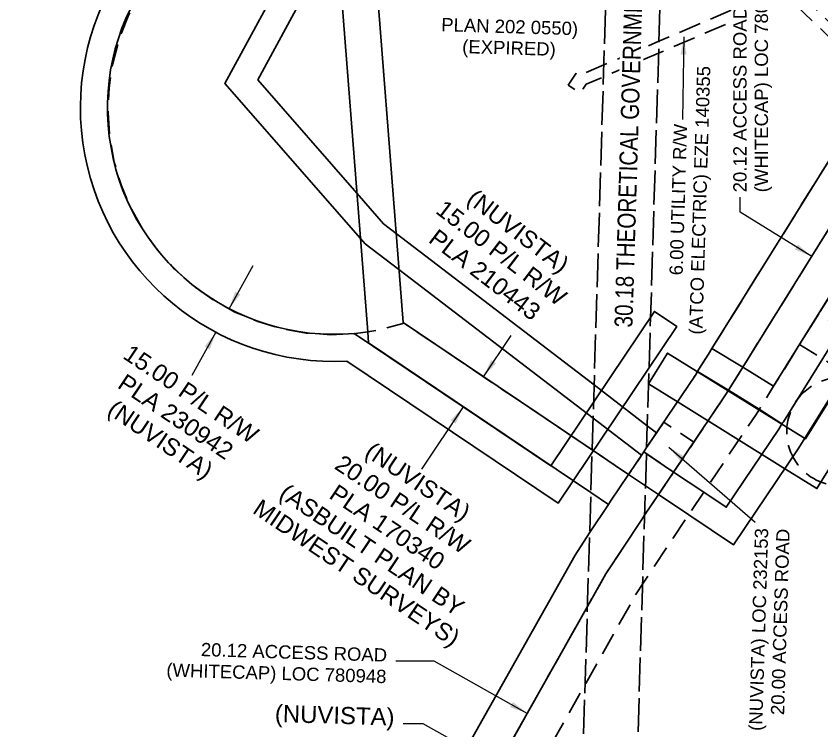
# Model space of a CAD drawing. Extents: x 363066 to 375462, y 6077936 to 6083550.
# Drawn here: x 363669 to 364115.9, y 6081912.7 to 6082308.8 of the extents above; entities that cross this region are included whole.
import ezdxf
from ezdxf.enums import TextEntityAlignment as Align

# ---------------------------------------------------------------- set-up
doc = ezdxf.new("R2010")
doc.units = 0
doc.header["$LTSCALE"] = 5
for name, pattern in [('foc-ACCESSROAD', [3.75, 2.5, -1.25]), ('foc-FLOWLINE', [3.75, 2.5, -1.25]), ('foc-UNSURVEYED', [12.5, 10, -2.5]), ('UNSURVEY_LINE', [4.5, 3.75, -0.75])]:
    doc.linetypes.add(name, pattern=pattern)
for name, color, linetype in [('C-AR', 13, 'foc-ACCESSROAD'), ('C-RW', 13, 'Continuous'), ('C-WS', 13, 'foc-ACCESSROAD'), ('F-AR', 190, 'foc-ACCESSROAD'), ('F-EZE', 190, 'foc-FLOWLINE'), ('F-RW', 190, 'Continuous'), ('L-USEC', 7, 'foc-UNSURVEYED')]:
    doc.layers.add(name, color=color, linetype=linetype)
for name, color, linetype, lineweight in [('C-AR-T', 13, 'Continuous', 9), ('C-RW-T', 13, 'Continuous', 9), ('C-WS-T', 13, 'Continuous', 9), ('F-AR-T', 190, 'Continuous', 9), ('F-EZE-T', 190, 'Continuous', 9)]:
    doc.layers.add(name, color=color, linetype=linetype, lineweight=lineweight)
doc.styles.add('80CG', font='ARIALN.TTF', dxfattribs={"height": 10})
doc.styles.add('80L', font='ARIALN.TTF', dxfattribs={"height": 10})
doc.styles.add('A60', font='arial.ttf', dxfattribs={"height": 7.35})
doc.styles.add('A80', font='arial.ttf', dxfattribs={"height": 9.5})
doc.dimstyles.new('Compass 5 000', dxfattribs={"dimscale": 5, "dimtxt": 9, "dimasz": 2, "dimexe": 0.2, "dimexo": 0.0625, "dimgap": 0.5, "dimtad": 0, "dimtih": 1, "dimtoh": 1, "dimzin": 0, "dimdsep": 46, "dimtxsty": '80CG', "dimcen": 0.1, "dimse1": 1, "dimse2": 1, "dimclrd": 256, "dimclrt": 256, "dimaunit": 1, "dimadec": 4, "dimazin": 0, "dimtfac": 0.06, "dimtofl": 0, "dimtmove": 0, "dimatfit": 1, "dimfxl": 0.2, "dimtolj": 1, "dimtzin": 0, "dimlwd": -1, "dimarcsym": 0})

msp = doc.modelspace()

# ---------------------------------------------------------------- linework, layer by layer
at = {"layer": 'C-AR', "flags": 128}
for points in [[(364129.02, 6082110.99), (364103.57, 6082126.85), (364114.14, 6082143.82), (364139.6, 6082127.96)], [(364028.27, 6082083.87), (364017.11, 6082067.28), (364033.7, 6082056.12), (364044.86, 6082072.71)]]:
    msp.add_lwpolyline(points, close=True, dxfattribs=at)
at = {"layer": 'C-RW', "lineweight": -2}
msp.add_lwpolyline([(363104.35, 6083244.21), (363731.36, 6082673.63), (363702.9, 6082522.67), (363799.19, 6082504.99), (363867.22, 6082484.69), (363872.07, 6082482.69), (363876.86, 6082463.15), (363828.53, 6082391.34), (363824.97, 6082381.79, 0.964999), (363856.52, 6082132.98), (363965.53, 6082059.66), (364023, 6082145.13), (364035.44, 6082136.76), (363969.6, 6082038.85), (363852.43, 6082117.65, -0.916916), (363813.85, 6082394.89), (363815.1, 6082398.24), (363860.85, 6082466.22), (363859.18, 6082472.66), (363816.21, 6082483.96), (363685.38, 6082510.7), (363715.08, 6082668.18), (363103.8, 6083224.44)], format="xyb", dxfattribs=at)
at = {"layer": 'C-RW', "flags": 128}
for points in [[(363864.63, 6082382.72), (363883.65, 6082138.96), (363884.21, 6082138.59), (363988.51, 6082068.43), (364001.28, 6082059.84), (364008.73, 6082054.83), (363998.72, 6082039.96), (363997.61, 6082038.21), (363987.79, 6082044.81), (363864.49, 6082127.75), (363864.01, 6082133.92), (363844.61, 6082382.01)], [(363846.8, 6082354.08), (363802.99, 6082273.5), (363858.01, 6082210.64), (363872.85, 6082193.68), (363879.79, 6082188.37), (363989.6, 6082104.39), (364019.09, 6082081.82), (364024.24, 6082077.89), (364018.73, 6082069.69), (364017.1, 6082067.27), (364015.86, 6082065.42), (363989.04, 6082085.93), (363881.36, 6082168.3), (363862.55, 6082182.68), (363859.97, 6082185.64), (363784.78, 6082271.54), (363831.56, 6082357.49)], [(363898.43, 6081867.11), (363979.01, 6082010.15), (363987.11, 6082022.41), (363997.58, 6082038.23), (363998.72, 6082039.96), (364008.73, 6082054.83), (364017.1, 6082067.27), (364018.73, 6082069.69), (364045.77, 6082109.87), (364047.01, 6082111.87), (364047.76, 6082113.07), (364052.95, 6082121.41), (364054.94, 6082124.6), (364121.03, 6082230.66)], [(364138.31, 6082220.59), (364072, 6082114.18), (364064.07, 6082101.45), (364062.55, 6082099), (364033.7, 6082056.12), (364025.32, 6082043.68), (364017.59, 6082032.19), (364015.68, 6082029.35), (363996.07, 6081999.72), (363985.88, 6081981.62), (363915.93, 6081857.43)], [(364168.63, 6082202.86), (364094.58, 6082084.03), (364094.26, 6082083.54), (364093.79, 6082082.82), (364081.22, 6082090.98), (364064.07, 6082101.45), (364047.01, 6082111.87), (364047.76, 6082113.07), (364052.95, 6082121.41), (364054.94, 6082124.6), (364072, 6082114.18), (364089.17, 6082103.69), (364155.69, 6082210.46)]]:
    msp.add_lwpolyline(points, dxfattribs=at)
msp.add_lwpolyline([(364836.05, 6081734.55), (364528.32, 6082019.88), (364475.05, 6082067.82), (364460.19, 6082081.19), (364413.3, 6082029.09), (364349.73, 6082086.3, -0.100949), (364176.63, 6082186.66), (364106.75, 6082074.49), (364030.38, 6082122.07), (364019.81, 6082105.1), (364036.25, 6082094.86), (364095.78, 6082057.77), (364113.14, 6082046.95), (364181.35, 6082156.43, 0.087478), (364339.4, 6082068.7), (364414.79, 6082000.85), (364461.68, 6082052.96), (364514.83, 6082005.12), (364805.75, 6081735.37)], format="xyb", dxfattribs=at)
at = {"layer": 'C-WS', "flags": 128}
msp.add_lwpolyline([(364121.03, 6082230.66), (364054.94, 6082124.6), (364052.95, 6082121.41), (364047.76, 6082113.07), (364047.01, 6082111.87), (364045.77, 6082109.87), (364018.73, 6082069.69), (364017.1, 6082067.27), (364008.73, 6082054.83), (364001.28, 6082059.84), (363988.51, 6082068.43), (363884.21, 6082138.59), (363870.93, 6082135), (363864.01, 6082133.92), (363857.32, 6082132.88), (363843.56, 6082132.27), (363829.82, 6082133.18), (363816.26, 6082135.6), (363803.05, 6082139.49), (363790.35, 6082144.82), (363778.31, 6082151.51), (363767.08, 6082159.48), (363756.8, 6082168.64), (363747.59, 6082178.88), (363739.55, 6082190.07), (363732.8, 6082202.08), (363727.42, 6082214.75), (363723.46, 6082227.94), (363720.97, 6082241.49), (363719.99, 6082255.23), (363720.53, 6082268.99), (363722.58, 6082282.61), (363726.12, 6082295.92), (363731.1, 6082308.76), (363737.46, 6082320.98), (363745.13, 6082332.42), (363754.01, 6082342.94), (363764, 6082352.43), (363774.97, 6082360.76), (363786.79, 6082367.83), (363799.31, 6082373.56), (363812.39, 6082377.87), (363825.87, 6082380.72), (363839.57, 6082382.07), (363844.61, 6082382.01), (363853.34, 6082381.9), (363864.63, 6082382.72), (363925.09, 6082472.19), (363927.93, 6082470.76), (363939.16, 6082465.07), (363961.07, 6082449.32), (363977.31, 6082437.65), (363999.22, 6082421.89), (364015.4, 6082410.26), (364028.68, 6082398.17), (364104.49, 6082329.14), (364138.35, 6082296.02), (364142.45, 6082292), (364146.15, 6082288.38), (364150.25, 6082284.38), (364121.03, 6082230.66)], close=True, dxfattribs=at)
msp.add_lwpolyline([(364127.43, 6082108.43), (364139.6, 6082127.96), (364190.51, 6082096.25), (364158.79, 6082045.34), (364144.29, 6082054.37, -1.408305)], format="xyb", close=True, dxfattribs=at)
at = {"layer": 'F-AR', "flags": 128}
msp.add_lwpolyline([(363865.88, 6081760.99), (363910.88, 6081847.69), (363915.93, 6081857.43), (363985.88, 6081981.62), (363996.07, 6081999.72), (364015.68, 6082029.35), (364017.59, 6082032.19), (364025.32, 6082043.68), (364033.7, 6082056.12), (364062.55, 6082099), (364064.07, 6082101.45), (364072, 6082114.18), (364138.31, 6082220.59), (364168.14, 6082275.43), (364175.04, 6082288.1), (364189.98, 6082273.49), (364183.64, 6082261.83), (364155.69, 6082210.46), (364089.17, 6082103.69), (364081.23, 6082090.96), (364079.43, 6082088.07), (364050.42, 6082044.95), (364042.04, 6082032.49), (364032.74, 6082018.68), (364016.43, 6081994.05), (364013.24, 6081989.23), (363984.56, 6081938.31), (363933.56, 6081847.74), (363933.18, 6081847.01), (363888.22, 6081760.38)], dxfattribs=at)
at = {"layer": 'F-EZE', "flags": 128}
msp.add_lwpolyline([(365166.97, 6082335.61), (365100.32, 6082319.06), (365094.69, 6082320.27), (365093.11, 6082320.62), (365072.12, 6082325.16), (365060.64, 6082327.64), (365053.08, 6082325.65), (364821.11, 6082264.68), (364631.3, 6082214.79), (364549.58, 6082197.32), (364546, 6082196.55), (364542.95, 6082196.64), (364487.42, 6082198.24), (364460.79, 6082199.01), (364449, 6082199.35), (364358.25, 6082227.01), (364285.34, 6082271.58), (364284.96, 6082271.88), (364259.76, 6082294.42), (364259.25, 6082294.88), (364235.75, 6082315.9), (364235.36, 6082316.25), (364225.22, 6082325.31), (364214.01, 6082335.35), (364189.77, 6082357.03), (364185.46, 6082360.89), (364178.71, 6082348.45), (364156.06, 6082306.66), (364146.15, 6082288.38), (364138.01, 6082273.35), (364128.78, 6082278.36), (364132.48, 6082285.19), (364097.21, 6082319.08), (364025.35, 6082288.27), (363994.77, 6082275.16), (363985.13, 6082271.03), (363981.89, 6082266.08), (363975.2, 6082270.46), (363979.58, 6082277.15), (363981.4, 6082275.96), (363994.97, 6082281.78), (364025.55, 6082294.89), (364098.5, 6082326.16), (364135.45, 6082290.66), (364138.35, 6082296.02), (364148.26, 6082314.29), (364170.91, 6082356.08), (364182.55, 6082377.55), (364220.34, 6082343.75), (364231.56, 6082333.72), (364239.7, 6082326.44), (364263.7, 6082304.98), (364291.58, 6082280.06), (364362.59, 6082236.66), (364450.71, 6082209.8), (364470.2, 6082209.24), (364494.69, 6082208.53), (364496.85, 6082208.47), (364545.01, 6082207.08), (364628.84, 6082224.99), (364821.44, 6082275.62), (365049.91, 6082335.65), (365060.41, 6082338.43), (365068.46, 6082336.69), (365083.13, 6082333.51), (365100.16, 6082329.83), (365164.22, 6082345.74), (365175.63, 6082349.1), (365189.93, 6082353.32), (365198.65, 6082355.89), (365214.13, 6082360.45), (365230.73, 6082365.35), (365233.13, 6082357.76), (365233.9, 6082355.34), (365217.3, 6082350.45), (365201.84, 6082345.88), (365166.97, 6082335.61)], close=True, dxfattribs=at)
at = {"layer": 'F-RW', "flags": 128}
msp.add_lwpolyline([(364181.57, 6082195.27), (364103.2, 6082069.6), (364066.92, 6082015.81), (364042.04, 6082032.49), (364025.32, 6082043.68), (364018.09, 6082048.55), (364008.73, 6082054.83), (364017.1, 6082067.27), (364018.62, 6082066.24), (364033.7, 6082056.12), (364050.42, 6082044.95), (364062.89, 6082036.59), (364092.01, 6082079.92), (364093.79, 6082082.82), (364094.26, 6082083.54), (364094.58, 6082084.03), (364168.63, 6082202.86)], dxfattribs=at)
at = {"layer": 'L-USEC', "linetype": 'UNSURVEY_LINE'}
for p, q in [((364006.12, 6082649.54), (363981.75, 6081845.52)), ((364011.9, 6081844.6), (364036.27, 6082648.62))]:
    msp.add_line(p, q, dxfattribs=at)

# ---------------------------------------------------------------- texts
at = {"layer": 'C-AR-T', "style": 'A60'}
for s, p in [('(NUVISTA) LOC 232153', (364082.51, 6082025.06)), ('20.00 ACCESS ROAD', (364094.4, 6082024.7))]:
    msp.add_text(s, height=7.35, rotation=88.2709, dxfattribs=at).set_placement(p, align=Align.MIDDLE_RIGHT)
at = {"layer": 'C-RW-T', "style": 'A80'}
for s, rotation, p in [('(NUVISTA)', 322.5885, (363944.59, 6082185.9)), ('15.00 P/L R/W', 322.5885, (363935.36, 6082173.82)), ('PLA 210443', 322.5885, (363926.12, 6082161.75)), ('15.00 P/L R/W', 326.0728, (363763.41, 6082095.49)), ('PLA 230942', 326.0728, (363754.92, 6082082.88)), ('(NUVISTA)', 326.0728, (363746.44, 6082070.27)), ('(NUVISTA)', 326.0728, (363889.25, 6082046.92)), ('20.00 P/L R/W', 326.0728, (363880.77, 6082034.31)), ('(ASBUILT PLAN BY', 326.0728, (363863.77, 6082009.03)), ('PLA 170340', 326.0728, (363872.28, 6082021.69)), ('MIDWEST SURVEYS)', 326.0728, (363855.25, 6081996.37))]:
    msp.add_text(s, height=9.5, rotation=rotation, dxfattribs=at).set_placement(p, align=Align.CENTER)
msp.add_text('(NUVISTA)', height=9.5, rotation=358.2648, dxfattribs=at).set_placement((363878.74, 6081915.64), align=Align.RIGHT)
at = {"layer": 'C-WS-T', "style": 'A60'}
for s, p in [('PLAN 202 0550)', (363942.65, 6082299.34)), ('(EXPIRED)', (363942.29, 6082287.54))]:
    msp.add_text(s, height=7.35, rotation=358.2533, dxfattribs=at).set_placement(p, align=Align.CENTER)
at = {"layer": 'F-AR-T', "style": 'A60'}
for s, p in [('20.12 ACCESS ROAD', (363874.66, 6081951.02)), ('(WHITECAP) LOC 780948', (363874.3, 6081939.13))]:
    msp.add_text(s, height=7.35, rotation=358.2643, dxfattribs=at).set_placement(p, align=Align.RIGHT)
at = {"layer": 'F-EZE-T', "style": 'A60'}
for s, p in [('(ATCO ELECTRIC) EZE 140355', (364051.85, 6082206.65)), ('6.00 UTILITY R/W', (364039.95, 6082207.01))]:
    msp.add_text(s, height=7.35, rotation=88.2674, dxfattribs=at).set_placement(p, align=Align.CENTER)

# ---------------------------------------------------------------- leaders
at = {"layer": 'C-AR-T'}
msp.add_leader([(364030.98, 6082070), (364078.84, 6082028.3)], dimstyle='Compass 5 000', override={"dimtxsty": '80CG'}, dxfattribs=at)
at = {"layer": 'C-RW-T'}
for points in [[(363787.09, 6082146.63), (363800.45, 6082170.67)], [(363779.84, 6082133.59), (363766.48, 6082109.55)], [(363928.26, 6082108.96), (363943.61, 6082131.77)], [(363917.04, 6082092.27), (363893.83, 6082057.75)], [(363918.75, 6081903.19), (363894.79, 6081916.68), (363883.74, 6081916.68)]]:
    msp.add_leader(points, dimstyle='Compass 5 000', override={"dimtxsty": '80CG'}, dxfattribs=at)
at = {"layer": 'F-AR-T'}
for points in [[(364110.26, 6082175.58), (364070.66, 6082200.25), (364070.66, 6082208.4)], [(363952.51, 6081922.37), (363900.93, 6081951.41), (363879.66, 6081951.41)]]:
    msp.add_leader(points, dimstyle='Compass 5 000', override={"dimtxsty": '80CG'}, dxfattribs=at)
at = {"layer": 'F-EZE-T'}
msp.add_leader([(364039.36, 6082297.42), (364038.6, 6082251.52)], dimstyle='Compass 5 000', override={"dimtxsty": '80CG'}, dxfattribs=at)

# ---------------------------------------------------------------- next in the draw order: texts
at = {"layer": 'F-AR-T', "insert": (364066.78, 6082211.16), "char_height": 7.35, "width": 121.7346, "attachment_point": 1, "rotation": 90, "line_spacing_factor": 0.971429, "style": 'A60', "bg_fill": 3, "box_fill_scale": 1.15, "bg_fill_color": 256, "bg_fill_true_color": 256, "bg_fill_transparency": 0}
msp.add_mtext('20.12 ACCESS ROAD (WHITECAP) LOC 780948', dxfattribs=at)
at = {"layer": 'L-USEC', "insert": (364000.83, 6082136.13), "char_height": 9.9929, "attachment_point": 1, "rotation": 88.2639, "style": '80L', "bg_fill": 3, "box_fill_scale": 1.15, "bg_fill_color": 256, "bg_fill_true_color": 256, "bg_fill_transparency": 0}
msp.add_mtext_dynamic_manual_height_columns('\\pi0.32804;30.18 THEORETICAL GOVERNMENT ROAD ALLOAWANCE', width=315.7123, gutter_width=49.98, heights=[0], dxfattribs=at)

doc.saveas('drawing.dxf')
